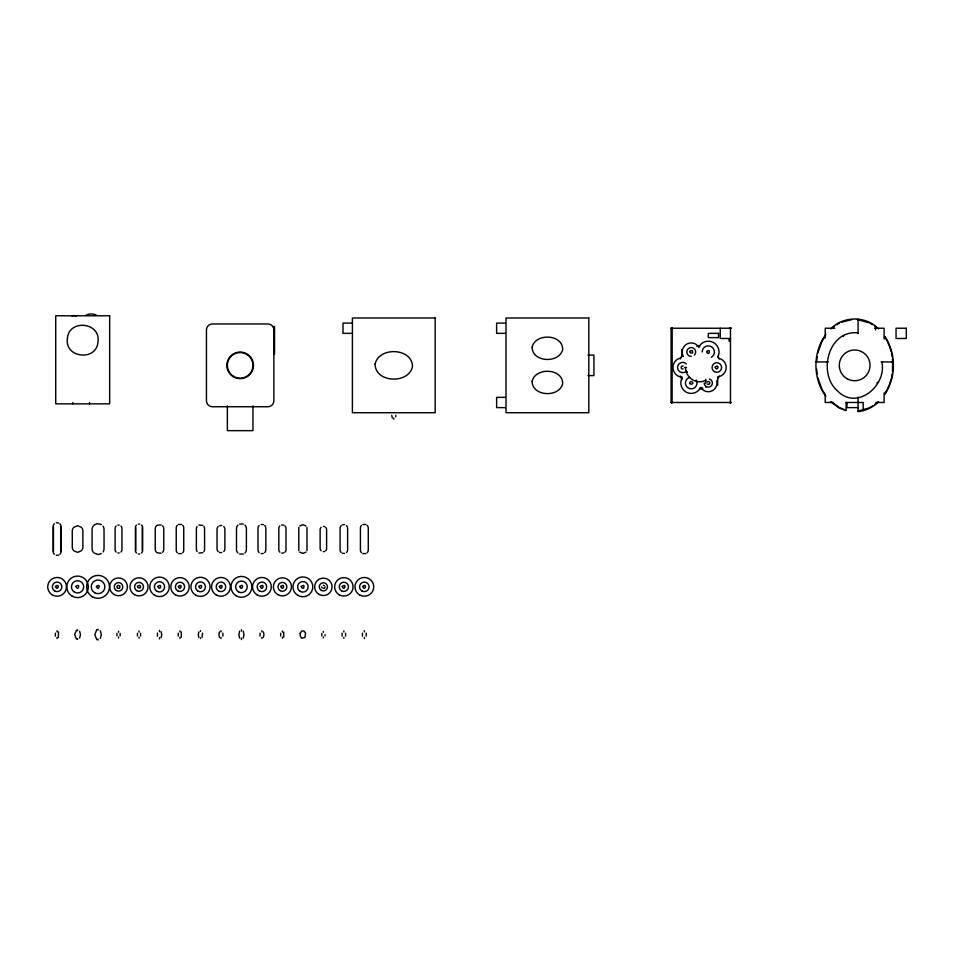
<?xml version="1.0" encoding="UTF-8"?>
<svg xmlns="http://www.w3.org/2000/svg" width="954" height="954" viewBox="0 0 954 954"><rect width="100%" height="100%" fill="white"/><g stroke="black" fill="none" stroke-linecap="round" stroke-linejoin="round"><path stroke-width="1.43" d="M816.612 361.948L817.184 356.784M892.515 371.476L892.515 359.241M137.448 633.265L137.448 636.008M140.596 636.008L140.596 633.265M55.356 633.134L55.356 636.139M116.96 633.325L116.96 635.936M120.121 635.936L120.121 633.325M178.255 633.194L178.255 636.068M342.128 633.194L342.128 636.068M345.587 636.068L345.587 633.194M157.458 633.003L157.458 636.27M222.854 636.139L222.854 633.134M260.037 633.134L260.037 636.139M280.667 633.265L280.667 636.008M321.796 633.396L321.796 635.877M324.956 635.877L325.075 634.637M362.448 633.134L362.448 636.139M366.229 636.139L366.229 633.134M395.683 416.791L395.838 415.288M891.596 377.617L892.145 373.932M325.075 586.841L324.563 587.914M672.188 328.236C670.9 330.227 670.9 326.244 672.188 328.236L672.105 402.481C670.984 404.472 670.865 400.489 672.188 402.481M298.793 527.443L298.793 550.637M306.985 550.637L306.985 527.443M817.733 353.099L822.062 341.174L824.769 336.822M889.653 383.746L891.215 378.845M58.421 637.403L58.421 631.858M181.32 637.284L181.32 631.977M239.633 631.131L238.882 634.637L239.633 638.131M243.246 638.131L243.997 634.637L243.246 631.131M161.071 637.654L161.727 634.637L161.071 631.62M219.503 631.858L218.907 634.637L219.503 637.403M263.376 637.403L263.972 634.637L263.376 631.858M283.732 637.165L283.732 632.097M198.909 631.858L198.253 634.637L198.909 637.403M202.045 637.403L202.522 633.134M100.349 638.488L101.303 634.637L100.349 630.773M79.623 638.011L80.47 634.637L79.623 631.25M887.745 388.385L889.176 384.903M680.274 358.966L681.609 356.271M717.909 378.714L719.233 376.019M877 382.995L877.441 382.256M884.561 393.895L887.268 389.542M884.966 394.205C896.211 377.224 896.211 353.493 884.966 336.512M825.866 334.389C812.617 352.133 812.617 378.595 825.866 396.327M96.819 629.58L94.816 634.637L96.819 639.681M76.463 630.212L74.674 634.637L76.463 639.049M119.727 587.914L119.989 586.03L118.069 585.362M831.936 328.534L834.523 326.232M874.806 404.496L877.394 402.183M830.755 328.903C843.241 315.714 866.089 315.714 878.574 328.903M878.574 401.825C873.089 407.215 865.767 410.9 858.075 411.591L858.075 397.067M73.828 527.276L77.572 525.726L81.317 527.276M93.826 525.26L96.891 523.627L101.374 524.521M81.317 550.804L77.572 552.354L73.828 550.804M299.747 526L302.895 524.7L306.031 526M306.031 552.08L302.895 553.38L299.747 552.08M117.64 585.529L116.829 586.841L117.354 587.914M707.105 381.934L708.297 381.481M836.861 324.742L839.21 323.263M870.12 407.453L872.469 405.975M843.038 336.464L843.741 336.046M101.374 553.57L98.059 554.572L93.826 552.831M157.136 525.249L161.143 524.855M202.749 552.688L198.909 553.07M705.733 380.407L702.382 381.505A14.179 14.179 0 0 1 697.135 381.505C690.589 380.348 685.33 374.183 685.532 367.493M841.702 322.19L852.017 319.578M868.879 407.99L858.075 411.079M119.441 588.141L118.069 588.32M690.756 381.54C686.224 384.987 696.229 384.987 691.686 381.54M324.277 588.141L323.37 588.368M58.588 555.133L56.322 555.359M178.553 524.473L181.427 524.473M198.909 525.01L202.749 525.392M219.456 525.69L221.722 525.463M239.549 524.056L243.33 524.056M161.143 553.225L157.136 552.831M181.427 553.606L178.553 553.606M243.33 554.024L239.549 554.024M342.414 524.819L344.585 524.605M263.423 553.427L261.157 553.642M362.842 524.485L365.847 524.485M283.779 552.938L281.704 553.141M324.61 551.424L323.37 551.674M365.847 553.594L362.842 553.594M730.478 403.089C732.469 401.789 728.498 401.789 730.478 403.089L730.478 327.723M683.159 368.971C680.452 369.758 680.452 365.227 683.159 366.014M56.322 522.732L58.588 522.959M117.879 525.105L119.202 525.105M138.318 524.092L139.725 524.092M261.157 524.438L263.423 524.664M281.704 524.938L283.779 525.153M119.202 552.974L117.879 552.974M139.725 554L138.318 554M221.722 552.628L219.456 552.402M344.585 553.475L342.414 553.26M351.787 323.108L342.999 323.108L342.999 333.351L351.787 333.351M505.405 323.108L496.629 323.108L496.629 333.351L505.405 333.351M730.991 328.236L671.079 328.236L671.079 402.481L730.991 402.481M834.81 328.236L825.222 328.236L825.222 338.014M874.52 328.236L884.108 328.236L884.108 339.028M730.478 338.479L720.246 338.479L720.246 328.236M730.478 339.326L729.118 339.326L729.118 341.031L730.478 341.031M273.87 353.839L274.549 353.839L274.549 326.53L273.87 326.53L273.87 400.775A5.974 5.974 0 0 1 267.895 406.75L212.42 406.75A5.974 5.974 0 0 1 206.446 400.775L206.446 329.941A5.974 5.974 0 0 1 212.42 323.966L267.895 323.966A5.974 5.974 0 0 1 273.87 329.941M587.95 355.115L593.925 355.115L593.925 375.602L587.95 375.602M816.099 361.948L828.203 361.948M881.126 361.948L893.23 361.948M684.578 367.493L686.534 367.493M505.405 397.365L496.629 397.365L496.629 407.608L505.405 407.608M833.438 402.481L825.222 402.481L825.222 394.384M845.757 402.481L863.203 402.481L863.203 410.625M875.891 402.481L884.108 402.481L884.108 393.036M858.159 407.608L846.985 407.608L846.985 402.481M857.312 319.578L868.879 322.726M323.37 526.405L324.61 526.656M691.686 350.488C685.521 351.609 695.216 355.782 692.115 350.667M323.37 585.303L324.277 585.529M139.487 585.362C133.321 586.471 143.017 590.645 139.916 585.529M858.075 332.886C828.466 329.464 817.113 373.622 837.719 391.116C856.954 410.9 887.172 385.499 881.83 361.948M708.762 381.54L709.478 381.934M840.45 407.99L844.195 409.612M870.12 323.263L872.469 324.742M839.21 407.453L831.936 402.183M707.105 384.092L709.192 384.319L709.919 382.614M874.806 326.232L876.535 327.759M830.755 401.825L838.995 407.918L846.126 410.625L846.126 402.481M322.19 587.914L321.665 586.841M884.561 336.822L887.268 341.174M824.769 393.895L822.062 389.542L817.733 377.617M717.909 356.271L719.233 358.966M680.274 376.019L681.609 378.714M887.745 342.331L889.176 345.813M392.332 418.067L391.736 415.288M889.653 346.982L891.215 351.883M687.166 371.69L687.333 372.298M891.596 353.099L892.145 356.784M817.184 373.932L816.624 369.031M875.569 328.236L875.569 330.024M858.075 319.125L858.075 333.661M717.682 376.818L717.682 385.416M705.733 379.287L705.733 383.329M705.733 386.203L705.733 387.324M681.836 349.569L681.836 356.736M681.836 376.818L681.836 379.68M671.592 327.723L671.592 328.748M671.592 401.968L671.592 402.993M393.787 418.067L393.787 419.211M364.345 630.701L364.345 631.858M364.345 637.403L364.345 638.56M343.857 630.88L343.857 631.977M343.857 637.284L343.857 638.393M323.37 631.393L323.37 632.335M323.37 636.926L323.37 637.88M282.408 631.047L282.408 632.097M282.408 637.165L282.408 638.214M261.921 630.701L261.921 631.858M261.921 637.403L261.921 638.56M252.965 405.903L252.965 430.648L227.362 430.648L227.362 405.903M241.445 629.676L241.445 631.131M241.445 638.131L241.445 639.585M220.958 630.701L220.958 631.858M220.958 637.403L220.958 638.56M200.471 630.701L200.471 631.369M200.471 637.892L200.471 638.56M179.984 630.88L179.984 631.977M179.984 637.284L179.984 638.393M159.509 630.367L159.509 631.62M159.509 637.654L159.509 638.894M142.337 527.61L142.337 550.482M139.022 631.047L139.022 632.097M139.022 637.165L139.022 638.214M135.706 527.61L135.706 550.482M118.534 631.214L118.534 632.216M118.534 637.045L118.534 638.047M98.059 629.175L98.059 630.093M98.059 639.168L98.059 640.098M89.521 402.481L89.521 403.852M77.572 629.855L77.572 630.654M77.572 638.608L77.572 639.407M72.79 402.481L72.79 403.852M60.71 526.584L60.71 551.507M57.085 630.701L57.085 631.858M57.085 637.403L57.085 638.56M53.46 526.584L53.46 551.507M367.111 552.748A3.923 3.923 0 0 0 368.268 549.969L368.268 528.122A3.923 3.923 0 0 0 367.111 525.344M361.566 552.748A3.923 3.923 0 0 1 360.409 549.969L360.409 528.122A3.923 3.923 0 0 1 361.566 525.344M346.517 552.449A3.756 3.756 0 0 0 347.614 549.79L347.614 528.289A3.756 3.756 0 0 0 346.517 525.63M341.198 552.449A3.756 3.756 0 0 1 340.101 549.79L340.101 528.289A3.756 3.756 0 0 1 341.198 525.63M325.672 550.72A3.244 3.244 0 0 0 326.614 548.431L326.614 529.649A3.244 3.244 0 0 0 325.672 527.359M321.081 550.72A3.244 3.244 0 0 1 320.127 548.431L320.127 529.649A3.244 3.244 0 0 1 321.081 527.359M284.936 552.163A3.589 3.589 0 0 0 285.997 549.623L285.997 528.456A3.589 3.589 0 0 0 284.936 525.928M279.868 552.163A3.589 3.589 0 0 1 278.818 549.623L278.818 528.456A3.589 3.589 0 0 1 279.868 525.928M264.699 552.569A3.923 3.923 0 0 0 265.844 549.79L265.844 528.289A3.923 3.923 0 0 0 264.699 525.511M259.142 552.569A3.923 3.923 0 0 1 257.997 549.79L257.997 528.289A3.923 3.923 0 0 1 259.142 525.511M244.939 552.95A4.949 4.949 0 0 0 246.394 549.456L246.394 528.635A4.949 4.949 0 0 0 244.939 525.129M237.94 552.95A4.949 4.949 0 0 1 236.485 549.456L236.485 528.635A4.949 4.949 0 0 1 237.94 525.129M223.737 551.543A3.923 3.923 0 0 0 224.882 548.777L224.882 529.315A3.923 3.923 0 0 0 223.737 526.536M218.18 551.543A3.923 3.923 0 0 1 217.035 548.777L217.035 529.315A3.923 3.923 0 0 1 218.18 526.536M203.882 551.555A4.102 4.102 0 0 0 204.573 549.289L204.573 528.802A4.102 4.102 0 0 0 203.882 526.525M197.061 551.555A4.102 4.102 0 0 1 196.381 549.289L196.381 528.802A4.102 4.102 0 0 1 197.061 526.525M182.643 552.795A3.756 3.756 0 0 0 183.74 550.136L183.74 527.944A3.756 3.756 0 0 0 182.643 525.296M177.337 552.795A3.756 3.756 0 0 1 176.24 550.136L176.24 527.944A3.756 3.756 0 0 1 177.337 525.296M162.526 552.306A4.269 4.269 0 0 0 163.778 549.289L163.778 528.802A4.269 4.269 0 0 0 162.526 525.785M156.492 552.306A4.269 4.269 0 0 1 155.24 549.289L155.24 528.802A4.269 4.269 0 0 1 156.492 525.785M141.562 553.01A3.589 3.589 0 0 0 142.611 550.482L142.611 527.61A3.589 3.589 0 0 0 141.562 525.07M136.482 553.01A3.589 3.589 0 0 1 135.432 550.482L135.432 527.61A3.589 3.589 0 0 1 136.482 525.07M120.955 552.044A3.411 3.411 0 0 0 121.957 549.623L121.957 528.456A3.411 3.411 0 0 0 120.955 526.048M116.126 552.044A3.411 3.411 0 0 1 115.124 549.623L115.124 528.456A3.411 3.411 0 0 1 116.126 526.048M103.02 551.925A5.974 5.974 0 0 0 104.034 548.598L104.034 529.482A5.974 5.974 0 0 0 103.02 526.167M93.087 551.925A5.974 5.974 0 0 1 92.085 548.598L92.085 529.482A5.974 5.974 0 0 1 93.087 526.167M81.972 550.005A5.295 5.295 0 0 0 82.867 547.059L82.867 531.02A5.295 5.295 0 0 0 81.972 528.075M73.172 550.005A5.295 5.295 0 0 1 72.277 547.059L72.277 531.02A5.295 5.295 0 0 1 73.172 528.075M59.863 554.274A3.923 3.923 0 0 0 61.02 551.507L61.02 526.584A3.923 3.923 0 0 0 59.863 523.806M54.306 554.274A3.923 3.923 0 0 1 53.162 551.507L53.162 526.584A3.923 3.923 0 0 1 54.306 523.806M709.359 379.06A4.102 4.102 0 0 1 712.328 383.723A4.102 4.102 0 0 1 707.94 387.097A4.102 4.102 0 0 1 704.195 383.019M716.704 380.765A8.705 8.705 0 0 1 700.749 387.372M696.253 380.109A5.807 5.807 0 0 1 693.677 388.278A5.807 5.807 0 0 1 685.771 384.999A5.807 5.807 0 0 1 689.718 377.414M700.236 388.218A10.411 10.411 0 0 1 686.021 392.034A10.411 10.411 0 0 1 682.205 377.808M686.308 371.118A5.116 5.116 0 0 1 679.069 371.118A5.116 5.116 0 0 1 679.069 363.868A5.116 5.116 0 0 1 686.308 363.868M680.166 376.89A9.731 9.731 0 0 1 680.166 358.096M691.221 356.414A4.436 4.436 0 0 1 686.94 350.822A4.436 4.436 0 0 1 693.439 348.127A4.436 4.436 0 0 1 694.357 355.115M683.386 356.498A9.051 9.051 0 0 1 686.701 344.132A9.051 9.051 0 0 1 699.055 347.447M702.144 351.966A6.141 6.141 0 0 1 711.362 346.648A6.141 6.141 0 0 1 711.362 357.297M698.984 346.588A10.756 10.756 0 0 1 713.675 342.653A10.756 10.756 0 0 1 717.611 357.345M719.256 358.43A9.385 9.385 0 0 1 719.256 376.556M702.704 388.624A21.334 21.334 0 0 1 699.759 388.827M696.814 346.362A21.334 21.334 0 0 1 699.759 346.159M702.609 387.944A20.654 20.654 0 0 1 699.759 388.147M71.812 315.917A9.051 9.051 0 0 1 76.499 315.917M85.848 315.345A10.756 10.756 0 0 1 96.604 315.345M67.4 338.753C64.633 358.394 97.093 361.423 97.988 341.604C100.754 321.963 68.294 318.946 67.4 338.753M375.101 364.07C375.172 382.959 408.682 384.283 412.474 366.646C412.39 347.769 378.893 346.433 375.101 364.07M532.117 347.244C532.26 362.52 559.223 363.653 562.669 349.558C562.967 334.007 535.218 332.791 532.117 347.244M532.117 381.397C532.249 396.769 559.569 397.806 562.705 383.484C562.598 368.113 535.242 367.063 532.117 381.397M300.212 633.134L300.212 636.139L301.774 638.262L304.946 637.403L305.566 633.134L304.004 630.999L301.774 630.999L300.212 633.134M55.463 586.436C57.538 592.351 60.472 582.25 55.463 586.436M75.95 586.436C78.025 592.351 80.959 582.25 75.95 586.436M96.437 586.436C98.5 592.351 101.434 582.25 96.437 586.436M157.887 586.436C159.95 592.351 162.895 582.25 157.887 586.436M178.362 586.436C180.437 592.351 183.371 582.25 178.362 586.436M198.849 586.436C200.924 592.351 203.858 582.25 198.849 586.436M219.337 586.436C221.411 592.351 224.345 582.25 219.337 586.436M239.812 586.436C241.887 592.351 244.82 582.25 239.812 586.436M260.299 586.436C262.374 592.351 265.307 582.25 260.299 586.436M280.786 586.436C282.861 592.351 285.795 582.25 280.786 586.436M301.261 586.436C303.336 592.351 306.27 582.25 301.261 586.436M342.236 586.436C344.311 592.351 347.244 582.25 342.236 586.436M362.723 586.436C364.786 592.351 367.719 582.25 362.723 586.436M706.664 351.573C708.739 357.488 711.672 347.387 706.664 351.573M715.202 367.087C717.277 373.014 720.21 362.914 715.202 367.087M729.965 327.937C730.096 330.299 732.076 326.864 729.965 327.937M109.662 315.774L55.726 315.774L55.726 403.852L109.662 403.852L109.662 315.774M435.179 317.992L352.396 317.992L352.396 412.724L435.179 412.724L435.179 317.992M588.809 317.992L506.014 317.992L506.014 412.724L588.809 412.724L588.809 317.992M906.3 328.236L896.056 328.236L896.056 338.479L906.3 338.479L906.3 328.236M718.529 333.351L708.297 333.351L708.297 337.621L718.529 337.621L718.529 333.351M361.948 590.979A4.782 4.782 0 0 0 369.115 586.841A4.782 4.782 0 0 0 361.948 582.703A4.782 4.782 0 0 0 361.948 590.979M359.646 594.962A9.385 9.385 0 0 0 373.729 586.841A9.385 9.385 0 0 0 359.646 578.708A9.385 9.385 0 0 0 359.646 594.962M341.556 590.824A4.603 4.603 0 0 0 348.46 586.841A4.603 4.603 0 0 0 341.556 582.846A4.603 4.603 0 0 0 341.556 590.824M339.254 594.819A9.218 9.218 0 0 0 353.075 586.841A9.218 9.218 0 0 0 339.254 578.851A9.218 9.218 0 0 0 339.254 594.819M321.331 590.383A4.102 4.102 0 0 0 327.472 586.841A4.102 4.102 0 0 0 321.331 583.288A4.102 4.102 0 0 0 321.331 590.383M319.018 594.378A8.705 8.705 0 0 0 332.075 586.841A8.705 8.705 0 0 0 319.018 579.293A8.705 8.705 0 0 0 319.018 594.378M300.248 591.42A5.295 5.295 0 0 0 308.178 586.841A5.295 5.295 0 0 0 300.248 582.25A5.295 5.295 0 0 0 300.248 591.42M297.934 595.415A9.898 9.898 0 0 0 312.793 586.841A9.898 9.898 0 0 0 297.934 578.267A9.898 9.898 0 0 0 297.934 595.415M280.19 590.681A4.436 4.436 0 0 0 286.844 586.841A4.436 4.436 0 0 0 280.19 582.989A4.436 4.436 0 0 0 280.19 590.681M277.888 594.676A9.051 9.051 0 0 0 291.459 586.841A9.051 9.051 0 0 0 277.888 579.006A9.051 9.051 0 0 0 277.888 594.676M259.536 590.979A4.782 4.782 0 0 0 266.703 586.841A4.782 4.782 0 0 0 259.536 582.703A4.782 4.782 0 0 0 259.536 590.979M257.234 594.962A9.385 9.385 0 0 0 271.306 586.841A9.385 9.385 0 0 0 257.234 578.708A9.385 9.385 0 0 0 257.234 594.962M238.536 591.862A5.807 5.807 0 0 0 247.241 586.841A5.807 5.807 0 0 0 238.536 581.809A5.807 5.807 0 0 0 238.536 591.862M236.234 595.856A10.411 10.411 0 0 0 251.856 586.841A10.411 10.411 0 0 0 236.234 577.814A10.411 10.411 0 0 0 236.234 595.856M218.561 590.979A4.782 4.782 0 0 0 225.74 586.841A4.782 4.782 0 0 0 218.561 582.703A4.782 4.782 0 0 0 218.561 590.979M216.26 594.962A9.385 9.385 0 0 0 230.343 586.841A9.385 9.385 0 0 0 216.26 578.708A9.385 9.385 0 0 0 216.26 594.962M198.003 591.122A4.949 4.949 0 0 0 205.42 586.841A4.949 4.949 0 0 0 198.003 582.548A4.949 4.949 0 0 0 198.003 591.122M195.689 595.117A9.564 9.564 0 0 0 210.035 586.841A9.564 9.564 0 0 0 195.689 578.553A9.564 9.564 0 0 0 195.689 595.117M177.682 590.824A4.603 4.603 0 0 0 184.599 586.841A4.603 4.603 0 0 0 177.682 582.846A4.603 4.603 0 0 0 177.682 590.824M175.381 594.819A9.218 9.218 0 0 0 189.202 586.841A9.218 9.218 0 0 0 175.381 578.851A9.218 9.218 0 0 0 175.381 594.819M156.945 591.277A5.116 5.116 0 0 0 164.625 586.841A5.116 5.116 0 0 0 156.945 582.405A5.116 5.116 0 0 0 156.945 591.277M154.643 595.26A9.731 9.731 0 0 0 169.24 586.841A9.731 9.731 0 0 0 154.643 578.41A9.731 9.731 0 0 0 154.643 595.26M136.804 590.681A4.436 4.436 0 0 0 143.458 586.841A4.436 4.436 0 0 0 136.804 582.989A4.436 4.436 0 0 0 136.804 590.681M134.502 594.676A9.051 9.051 0 0 0 148.073 586.841A9.051 9.051 0 0 0 134.502 579.006A9.051 9.051 0 0 0 134.502 594.676M116.4 590.538A4.269 4.269 0 0 0 122.804 586.841A4.269 4.269 0 0 0 116.4 583.144A4.269 4.269 0 0 0 116.4 590.538M114.098 594.521A8.872 8.872 0 0 0 127.419 586.841A8.872 8.872 0 0 0 114.098 579.15A8.872 8.872 0 0 0 114.098 594.521M94.637 592.756A6.833 6.833 0 0 0 104.88 586.841A6.833 6.833 0 0 0 94.637 580.926A6.833 6.833 0 0 0 94.637 592.756M92.335 596.739A11.436 11.436 0 0 0 109.495 586.841A11.436 11.436 0 0 0 92.335 576.931A11.436 11.436 0 0 0 92.335 596.739M74.495 592.16A6.141 6.141 0 0 0 83.713 586.841A6.141 6.141 0 0 0 74.495 581.511A6.141 6.141 0 0 0 74.495 592.16M72.194 596.155A10.756 10.756 0 0 0 88.328 586.841A10.756 10.756 0 0 0 72.194 577.528A10.756 10.756 0 0 0 72.194 596.155M54.7 590.979A4.782 4.782 0 0 0 61.867 586.841A4.782 4.782 0 0 0 54.7 582.703A4.782 4.782 0 0 0 54.7 590.979M52.398 594.962A9.385 9.385 0 0 0 66.482 586.841A9.385 9.385 0 0 0 52.398 578.708A9.385 9.385 0 0 0 52.398 594.962M846.985 378.666A15.359 15.359 0 0 0 870.024 365.358A15.359 15.359 0 0 0 846.985 352.05A15.359 15.359 0 0 0 846.985 378.666M714.439 371.631A4.782 4.782 0 0 0 721.606 367.493A4.782 4.782 0 0 0 714.439 363.355A4.782 4.782 0 0 0 714.439 371.631M233.503 376.89A13.32 13.32 0 0 0 253.478 365.358A13.32 13.32 0 0 0 233.503 353.827A13.32 13.32 0 0 0 233.503 376.89M233.754 376.448A12.807 12.807 0 0 0 252.965 365.358A12.807 12.807 0 0 0 233.754 354.268A12.807 12.807 0 0 0 233.754 376.448"/></g></svg>
